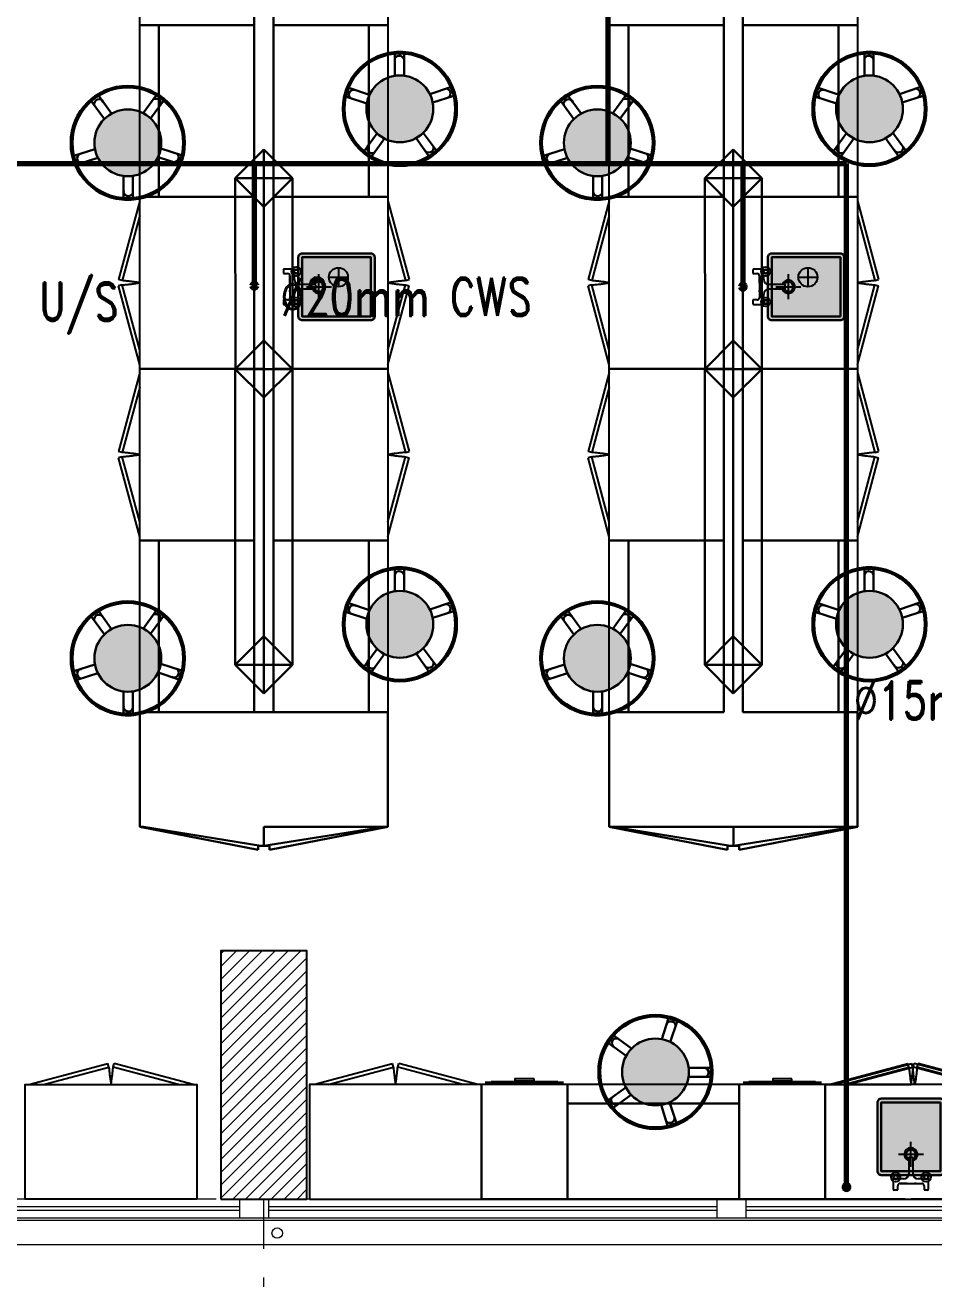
# Model space of a CAD drawing. Extents: x 800 to 995, y 398 to 804.
# Drawn here: x 891.41 to 896.17, y 696 to 702.57 of the extents above; entities that cross this region are included whole.
import ezdxf

# ---------------------------------------------------------------- set-up
doc = ezdxf.new("R2010")
doc.units = 0
doc.header["$MEASUREMENT"] = 0
for name, pattern in [('ACAD_ISO02W100', [15, 12, -3]), ('CENTERX2', [4, 2.5, -0.5, 0.5, -0.5]), ('DASHED', [19.05, 12.7, -6.35])]:
    doc.linetypes.add(name, pattern=pattern)
doc.layers.get('0').update_dxf_attribs({"color": 252, "linetype": 'CONTINUOUS', "lineweight": 30})
for name, color, linetype in [('-FUR', 252, 'CONTINUOUS'), ('LAYER8', 3, 'CONTINUOUS'), ('SAN', 2, 'CONTINUOUS')]:
    doc.layers.add(name, color=color, linetype=linetype)
for name, color, linetype, lineweight in [('axis', 1, 'CENTERX2', 5), ('Column', 6, 'CONTINUOUS', 25), ('elev', 90, 'CONTINUOUS', 9), ('Elevation', 150, 'CONTINUOUS', 18), ('hatch', 252, 'CONTINUOUS', 9), ('P-C-WATER', 5, 'CONTINUOUS', 70), ('P-TEXT', 1, 'CONTINUOUS', 25), ('WINDOW', 252, 'CONTINUOUS', 5)]:
    doc.layers.add(name, color=color, linetype=linetype, lineweight=lineweight)
doc.styles.add('ROMANC', font='romand.shx')

# ---------------------------------------------------------------- blocks, each defined once
blk = doc.blocks.new('YY5Y5')
at = {"layer": 'SAN', "color": 1}
for p, q in [((434.16, 537.56), (433.7, 538.02)), ((433.83, 542.04), (433.83, 538.56)), ((435.73, 542.41), (434.2, 542.41)), ((435.58, 537.56), (436.04, 538.02)), ((435.73, 540.55), (435.73, 542.41)), ((436.72, 537.65), (438.25, 537.65)), ((446.18, 539.55), (436.73, 539.55)), ((443.04, 539.55), (446.16, 539.55)), ((444.65, 537.65), (446.18, 537.65)), ((447.32, 537.56), (446.86, 538.02)), ((447.16, 542.41), (447.16, 540.55)), ((448.69, 542.41), (447.16, 542.41)), ((448.74, 537.56), (449.2, 538.02)), ((449.07, 538.56), (449.07, 542.04)), ((434.16, 536.15), (433.7, 535.69)), ((435.58, 536.15), (436.04, 535.69)), ((440.5, 535.4), (440.5, 528.74)), ((442.4, 528.74), (442.4, 535.4)), ((447.32, 536.15), (446.86, 535.69)), ((448.74, 536.15), (449.2, 535.69)), ((440.87, 528.36), (442.03, 528.36))]:
    blk.add_line(p, q, dxfattribs=at)
at = {"layer": 'SAN', "color": 1, "linetype": 'Continuous'}
blk.add_line((439.23, 539.55), (439.86, 539.55), dxfattribs=at)
at = {"layer": 'SAN', "color": 2, "linetype": 'DASHED'}
for points in [[(441.45, 532.42), (441.45, 521.63)], [(436.06, 527.03), (446.84, 527.03)]]:
    blk.add_lwpolyline(points, dxfattribs=at)
at = {"layer": 'SAN', "color": 1}
for centre, radius in [((434.87, 536.85), 2), ((434.87, 536.85), 1), ((434.87, 536.85), 0.8), ((448.03, 536.85), 2), ((448.03, 536.85), 1), ((448.03, 536.85), 0.8)]:
    blk.add_circle(centre, radius, dxfattribs=at)
for centre, radius, start, end in [((434.2, 542.04), 0.375, 90, 180), ((436.73, 540.55), 1, 180, 270), ((438.25, 535.4), 2.25, 0, 90), ((444.65, 535.4), 2.25, 90, 180), ((446.16, 540.55), 1, 270, 0), ((448.69, 542.04), 0.375, 0, 90), ((441.45, 527.03), 2.86, 109.4319, 70.5681), ((441.45, 527.03), 2.08, 117.2765, 62.7235), ((440.87, 528.74), 0.375, 180, 270), ((442.03, 528.74), 0.375, 270, 360)]:
    blk.add_arc(centre, radius, start, end, dxfattribs=at)
blk = doc.blocks.new('vfd')
at = {"layer": '-FUR'}
h = blk.add_hatch(color=254, dxfattribs=at)
h.paths.add_polyline_path([(1316.635, 565.8296), (1316.635, 566.1396), (1316.275, 566.1396), (1316.275, 565.8296)], flags=16)
edge = h.paths.add_edge_path()
edge.add_line((1316.655, 565.8296), (1316.655, 566.1396))
edge.add_ellipse((1316.635, 566.1396), major_axis=(-0.0141, -0.0141), ratio=1, start_angle=135, end_angle=225)
edge.add_line((1316.635, 566.1596), (1316.275, 566.1596))
edge.add_ellipse((1316.275, 566.1396), major_axis=(-0.0141, -0.0141), ratio=1, start_angle=225, end_angle=315)
edge.add_line((1316.255, 566.1396), (1316.255, 565.8296))
edge.add_ellipse((1316.275, 565.8296), major_axis=(0.0141, -0.0141), ratio=1, start_angle=225, end_angle=315)
edge.add_line((1316.275, 565.8096), (1316.635, 565.8096))
edge.add_ellipse((1316.635, 565.8296), major_axis=(0.0141, -0.0141), ratio=1, start_angle=-45, end_angle=45)
blk.add_hatch(color=253, dxfattribs=at).paths.add_polyline_path([(1316.275, 565.8296), (1316.635, 565.8296), (1316.635, 566.1396), (1316.275, 566.1396)])
h = blk.add_hatch(color=251, dxfattribs=at)
h.paths.add_polyline_path([(1316.305, 565.8596), (1316.275, 565.8296), (1316.635, 565.8296), (1316.605, 565.8596)])
h.paths.add_polyline_path([(1316.605, 565.8596), (1316.635, 565.8296), (1316.635, 566.1396), (1316.605, 566.1096)])
h = blk.add_hatch(color=252, dxfattribs=at)
h.paths.add_polyline_path([(1316.305, 566.1096), (1316.275, 566.1396), (1316.275, 565.8296), (1316.305, 565.8596)])
h.paths.add_polyline_path([(1316.605, 566.1096), (1316.635, 566.1396), (1316.275, 566.1396), (1316.305, 566.1096)])
blk.add_lwpolyline([(1316.655, 565.8296), (1316.655, 566.1396, 0.414214), (1316.635, 566.1596), (1316.275, 566.1596, 0.414214), (1316.255, 566.1396), (1316.255, 565.8296, 0.414214), (1316.275, 565.8096), (1316.635, 565.8096, 0.414214)], format="xyb", close=True)
blk.add_lwpolyline([(1316.655, 565.8296), (1316.655, 566.1396, 0.414214), (1316.635, 566.1596), (1316.275, 566.1596, 0.414214), (1316.255, 566.1396), (1316.255, 565.8296, 0.414214), (1316.275, 565.8096), (1316.635, 565.8096, 0.414214)], format="xyb", close=True)
blk.add_lwpolyline([(1316.635, 565.8296), (1316.635, 566.1396), (1316.275, 566.1396), (1316.275, 565.8296)], close=True)
at = {"layer": 'LAYER8'}
for p, q in [((1316.465, 566.0846), (1316.465, 565.9846)), ((1316.415, 566.0346), (1316.515, 566.0346))]:
    blk.add_line(p, q, dxfattribs=at)
blk.add_circle((1316.465, 566.0346), 0.05, dxfattribs=at)
at = {"xscale": 0.0121, "yscale": 0.0121, "zscale": 0.0121, "rotation": 89.99999999999997}
blk.add_blockref('YY5Y5', (1322.7397, 560.6431), dxfattribs=at)
blk = doc.blocks.new('fd')
at = {"layer": '-FUR'}
h = blk.add_hatch(color=254, dxfattribs=at)
h.paths.add_polyline_path([(1322.6636, 576.6994), (1322.3536, 576.6994), (1322.3536, 577.0594), (1322.6636, 577.0594)], flags=16)
edge = h.paths.add_edge_path()
edge.add_line((1322.6636, 576.6794), (1322.3536, 576.6794))
edge.add_arc((1322.3536, 576.6994), 0.02, 180, 270, ccw=False)
edge.add_line((1322.3336, 576.6994), (1322.3336, 577.0594))
edge.add_arc((1322.3536, 577.0594), 0.02, 90, 180, ccw=False)
edge.add_line((1322.3536, 577.0794), (1322.6636, 577.0794))
edge.add_arc((1322.6636, 577.0594), 0.02, 0, 90, ccw=False)
edge.add_line((1322.6836, 577.0594), (1322.6836, 576.6994))
edge.add_arc((1322.6636, 576.6994), 0.02, -90, 0, ccw=False)
blk.add_hatch(color=253, dxfattribs=at).paths.add_polyline_path([(1322.6636, 577.0594), (1322.6636, 576.6994), (1322.3536, 576.6994), (1322.3536, 577.0594)])
h = blk.add_hatch(color=251, dxfattribs=at)
h.paths.add_polyline_path([(1322.6337, 577.0294), (1322.6636, 577.0594), (1322.6636, 576.6994), (1322.6336, 576.7294)])
h.paths.add_polyline_path([(1322.6336, 576.7294), (1322.6636, 576.6994), (1322.3536, 576.6994), (1322.3836, 576.7294)])
h = blk.add_hatch(color=252, dxfattribs=at)
h.paths.add_polyline_path([(1322.3836, 577.0294), (1322.3536, 577.0594), (1322.6636, 577.0594), (1322.6337, 577.0294)])
h.paths.add_polyline_path([(1322.3836, 576.7294), (1322.3536, 576.6994), (1322.3536, 577.0594), (1322.3836, 577.0294)])
for p, q in [((1322.4784, 577.2056), (1322.0597, 577.2056)), ((1322.4784, 577.2056), (1322.9597, 577.2056)), ((1322.0597, 576.6056), (1322.5097, 576.6056)), ((1322.9597, 576.6056), (1322.5097, 576.6056))]:
    blk.add_line(p, q, dxfattribs=at)
at = {"layer": '-FUR', "linetype": 'ACAD_ISO02W100'}
for p, q in [((1322.0597, 577.2056), (1322.5097, 577.2056)), ((1322.9597, 577.2056), (1322.5097, 577.2056)), ((1322.0997, 576.6056), (1322.5133, 576.4948)), ((1322.177, 576.6056), (1322.5185, 576.5141)), ((1322.8824, 576.6056), (1322.541, 576.5141)), ((1322.9597, 576.6056), (1322.5462, 576.4948)), ((1322.5185, 576.5141), (1322.5133, 576.4948)), ((1322.541, 576.5141), (1322.5462, 576.4948))]:
    blk.add_line(p, q, dxfattribs=at)
for centre, start, end in [((1324.045, 576.3727), 171.26112, 174.70691), ((1321.0144, 576.3727), 5.29309, 8.73888)]:
    blk.add_arc(centre, 1.5331, start, end, dxfattribs=at)
for p, q in [((1322.0597, 577.2056), (1322.0597, 576.6056)), ((1322.9597, 577.2056), (1322.9597, 576.6056))]:
    blk.add_line(p, q)
blk.add_lwpolyline([(1322.6636, 576.6794), (1322.3536, 576.6794, -0.414214), (1322.3336, 576.6994), (1322.3336, 577.0594, -0.414214), (1322.3536, 577.0794), (1322.6636, 577.0794, -0.414214), (1322.6836, 577.0594), (1322.6836, 576.6994, -0.414214)], format="xyb", close=True)
blk.add_lwpolyline([(1322.6636, 576.6794), (1322.3536, 576.6794, -0.414214), (1322.3336, 576.6994), (1322.3336, 577.0594, -0.414214), (1322.3536, 577.0794), (1322.6636, 577.0794, -0.414214), (1322.6836, 577.0594), (1322.6836, 576.6994, -0.414214)], format="xyb", close=True)
blk.add_lwpolyline([(1322.6636, 576.6994), (1322.3536, 576.6994), (1322.3536, 577.0594), (1322.6636, 577.0594)], close=True)
at = {"extrusion": (0, 0, -1), "xscale": 0.0121000000000322, "yscale": 0.0121000000000322, "zscale": -0.0121}
blk.add_blockref('YY5Y5', (-1327.8502, 570.5947), dxfattribs=at)
blk = doc.blocks.new('juy')
blk.add_line((1322.9597, 577.2056), (1322.9597, 576.6056))
blk.add_blockref('fd', (0, 0))

msp = doc.modelspace()

# ---------------------------------------------------------------- hatches: boundary and pattern name
h = msp.add_hatch(color=256)
h.set_gradient(color1=(132, 132, 132), name='SPHERICAL')
h.paths.add_polyline_path([(893.196, 702.1292, 1), (893.546, 702.1292, 1)])
h = msp.add_hatch(color=256)
h.set_gradient(color1=(132, 132, 132), name='SPHERICAL')
h.paths.add_polyline_path([(895.6551, 702.1292, 1), (896.0051, 702.1292, 1)])
h = msp.add_hatch(color=256)
h.set_gradient(color1=(132, 132, 132), name='SPHERICAL')
h.paths.add_polyline_path([(892.1208, 701.9512, 1), (891.7708, 701.9512, 1)])
h = msp.add_hatch(color=256)
h.set_gradient(color1=(132, 132, 132), name='SPHERICAL')
h.paths.add_polyline_path([(894.5799, 701.9512, 1), (894.2299, 701.9512, 1)])
h = msp.add_hatch(color=256)
h.set_gradient(color1=(132, 132, 132), name='SPHERICAL')
h.paths.add_polyline_path([(893.196, 699.4292, 1), (893.546, 699.4292, 1)])
h = msp.add_hatch(color=256)
h.set_gradient(color1=(132, 132, 132), name='SPHERICAL')
h.paths.add_polyline_path([(895.6551, 699.4292, 1), (896.0051, 699.4292, 1)])
h = msp.add_hatch(color=256)
h.set_gradient(color1=(132, 132, 132), name='SPHERICAL')
h.paths.add_polyline_path([(892.1208, 699.2512, 1), (891.7708, 699.2512, 1)])
h = msp.add_hatch(color=256)
h.set_gradient(color1=(132, 132, 132), name='SPHERICAL')
h.paths.add_polyline_path([(894.5799, 699.2512, 1), (894.2299, 699.2512, 1)])
h = msp.add_hatch(color=256)
h.set_gradient(color1=(132, 132, 132), name='SPHERICAL')
h.paths.add_polyline_path([(894.7094, 696.9092, -1), (894.7094, 697.2592, -1)])
at = {"layer": 'hatch'}
h = msp.add_hatch(dxfattribs=at)
h.set_pattern_fill('ANSI31', color=252, scale=0.015, style=0)
h.set_pattern_definition([(45, (1093.41557, 382.096185), (-0.0336759605, 0.0336759605), [])])
h.paths.add_polyline_path([(892.4334, 696.4182), (892.8834, 696.4182), (892.8834, 697.7182), (892.4334, 697.7182)])

# ---------------------------------------------------------------- linework, layer by layer
at = {"layer": '-FUR', "linetype": 'ACAD_ISO02W100'}
for p, q in [((892.6084, 702.5682), (892.6084, 703.0182)), ((892.7084, 703.0182), (892.7084, 702.5682)), ((895.0675, 702.5682), (895.0675, 703.0182)), ((895.1675, 703.0182), (895.1675, 702.5682)), ((892.0084, 701.6682), (892.0084, 702.5682)), ((893.3084, 702.5682), (893.3084, 701.6682)), ((894.4675, 701.6682), (894.4675, 702.5682)), ((895.7675, 702.5682), (895.7675, 701.6682)), ((892.0084, 701.6482), (891.8976, 701.2347)), ((892.6084, 701.6682), (892.6084, 700.7682)), ((892.7084, 700.7682), (892.7084, 701.6682)), ((893.3084, 701.6482), (893.4192, 701.2347)), ((894.4675, 701.6482), (894.3567, 701.2347)), ((895.0675, 701.6682), (895.0675, 700.7682)), ((895.1675, 700.7682), (895.1675, 701.6682)), ((895.7675, 701.6482), (895.8783, 701.2347)), ((892.0084, 701.571), (891.9169, 701.2295)), ((893.3084, 701.571), (893.3999, 701.2295)), ((894.4675, 701.571), (894.376, 701.2295)), ((895.7675, 701.571), (895.859, 701.2295)), ((891.9169, 701.2295), (891.8976, 701.2347)), ((893.3999, 701.2295), (893.4192, 701.2347)), ((894.376, 701.2295), (894.3567, 701.2347)), ((895.859, 701.2295), (895.8783, 701.2347)), ((891.9169, 701.207), (891.8976, 701.2018)), ((892.0084, 700.7882), (891.8976, 701.2018)), ((892.0084, 700.8655), (891.9169, 701.207)), ((893.3084, 700.8655), (893.3999, 701.207)), ((893.3084, 700.7882), (893.4192, 701.2018)), ((893.3999, 701.207), (893.4192, 701.2018)), ((894.376, 701.207), (894.3567, 701.2018)), ((894.4675, 700.7882), (894.3567, 701.2018)), ((894.4675, 700.8655), (894.376, 701.207)), ((895.7675, 700.8655), (895.859, 701.207)), ((895.7675, 700.7882), (895.8783, 701.2018)), ((895.859, 701.207), (895.8783, 701.2018)), ((892.6084, 700.7682), (892.6084, 699.8682)), ((892.7084, 699.8682), (892.7084, 700.7682)), ((895.0675, 700.7682), (895.0675, 699.8682)), ((895.1675, 699.8682), (895.1675, 700.7682)), ((892.0084, 700.7482), (891.8976, 700.3347)), ((893.3084, 700.7482), (893.4192, 700.3347)), ((894.4675, 700.7482), (894.3567, 700.3347)), ((895.7675, 700.7482), (895.8783, 700.3347)), ((892.0084, 700.671), (891.9169, 700.3295)), ((893.3084, 700.671), (893.3999, 700.3295)), ((894.4675, 700.671), (894.376, 700.3295)), ((895.7675, 700.671), (895.859, 700.3295)), ((891.9169, 700.3295), (891.8976, 700.3347)), ((891.9169, 700.307), (891.8976, 700.3018)), ((892.0084, 699.8882), (891.8976, 700.3018)), ((892.0084, 699.9655), (891.9169, 700.307)), ((893.3084, 699.9655), (893.3999, 700.307)), ((893.3084, 699.8882), (893.4192, 700.3018)), ((893.3999, 700.3295), (893.4192, 700.3347)), ((893.3999, 700.307), (893.4192, 700.3018)), ((894.376, 700.3295), (894.3567, 700.3347)), ((894.376, 700.307), (894.3567, 700.3018)), ((894.4675, 699.8882), (894.3567, 700.3018)), ((894.4675, 699.9655), (894.376, 700.307)), ((895.7675, 699.9655), (895.859, 700.307)), ((895.7675, 699.8882), (895.8783, 700.3018)), ((895.859, 700.3295), (895.8783, 700.3347)), ((895.859, 700.307), (895.8783, 700.3018)), ((892.0084, 698.9682), (892.0084, 699.8682)), ((893.3084, 699.8682), (893.3084, 698.9682)), ((894.4675, 698.9682), (894.4675, 699.8682)), ((895.7675, 699.8682), (895.7675, 698.9682)), ((891.4279, 697.0182), (891.8415, 697.1291)), ((891.5052, 697.0182), (891.8467, 697.1097)), ((891.8467, 697.1097), (891.8415, 697.1291)), ((891.8692, 697.1097), (891.8744, 697.1291)), ((892.2107, 697.0182), (891.8692, 697.1097)), ((892.2879, 697.0182), (891.8744, 697.1291)), ((892.9184, 697.0182), (893.332, 697.1291)), ((892.9957, 697.0182), (893.3371, 697.1097)), ((893.3371, 697.1097), (893.332, 697.1291)), ((893.3597, 697.1097), (893.3648, 697.1291)), ((893.7011, 697.0182), (893.3597, 697.1097)), ((893.7784, 697.0182), (893.3648, 697.1291)), ((895.6184, 697.0182), (896.032, 697.1291)), ((895.6957, 697.0182), (896.0371, 697.1097)), ((896.0371, 697.1097), (896.032, 697.1291)), ((896.0597, 697.1097), (896.0648, 697.1291)), ((896.4011, 697.0182), (896.0597, 697.1097)), ((896.4784, 697.0182), (896.0648, 697.1291)), ((895.1484, 697.0182), (894.2484, 697.0182)), ((892.3079, 696.4182), (891.4079, 696.4182)), ((892.8984, 696.4182), (893.7984, 696.4182)), ((894.2484, 696.4182), (893.7984, 696.4182)), ((895.5984, 696.4182), (895.1484, 696.4182)), ((895.5984, 696.4182), (896.4984, 696.4182))]:
    msp.add_line(p, q, dxfattribs=at)
at = {"layer": '-FUR'}
for p, q in [((894.2284, 697.0282), (893.8184, 697.0282)), ((894.1984, 697.0332), (893.8484, 697.0332)), ((895.5784, 697.0282), (895.1684, 697.0282)), ((895.5484, 697.0332), (895.1984, 697.0332))]:
    msp.add_line(p, q, dxfattribs=at)
for points in [[(892.0084, 702.5682), (892.0084, 703.0182), (892.6084, 703.0182), (892.6084, 702.5682)], [(893.3084, 703.0182), (893.3084, 702.5682), (892.7084, 702.5682), (892.7084, 703.0182)], [(894.4675, 702.5682), (894.4675, 703.0182), (895.0675, 703.0182), (895.0675, 702.5682)], [(895.7675, 703.0182), (895.7675, 702.5682), (895.1675, 702.5682), (895.1675, 703.0182)], [(892.6084, 701.6682), (892.6084, 700.7682), (892.0084, 700.7682), (892.0084, 701.6682)], [(892.7084, 700.7682), (892.7084, 701.6682), (893.3084, 701.6682), (893.3084, 700.7682)], [(895.0675, 701.6682), (895.0675, 700.7682), (894.4675, 700.7682), (894.4675, 701.6682)], [(895.1675, 700.7682), (895.1675, 701.6682), (895.7675, 701.6682), (895.7675, 700.7682)], [(892.6084, 700.7682), (892.6084, 699.8682), (892.0084, 699.8682), (892.0084, 700.7682)], [(892.7084, 699.8682), (892.7084, 700.7682), (893.3084, 700.7682), (893.3084, 699.8682)], [(895.0675, 700.7682), (895.0675, 699.8682), (894.4675, 699.8682), (894.4675, 700.7682)], [(895.1675, 699.8682), (895.1675, 700.7682), (895.7675, 700.7682), (895.7675, 699.8682)], [(892.3079, 696.4182), (891.4079, 696.4182), (891.4079, 697.0182), (892.3079, 697.0182)], [(892.8984, 696.4182), (893.7984, 696.4182), (893.7984, 697.0182), (892.8984, 697.0182)], [(894.2484, 697.0182), (893.7984, 697.0182), (893.7984, 696.4182), (894.2484, 696.4182)], [(895.5984, 697.0182), (895.1484, 697.0182), (895.1484, 696.4182), (895.5984, 696.4182)], [(895.5984, 696.4182), (896.4984, 696.4182), (896.4984, 697.0182), (895.5984, 697.0182)]]:
    msp.add_lwpolyline(points, close=True, dxfattribs=at)
at = {"layer": '-FUR', "color": 1}
for points in [[(894.0734, 697.0482), (893.9734, 697.0482), (893.9734, 697.0382), (894.0734, 697.0382)], [(895.4234, 697.0482), (895.3234, 697.0482), (895.3234, 697.0382), (895.4234, 697.0382)]]:
    msp.add_lwpolyline(points, close=True, dxfattribs=at)
at = {"layer": '-FUR', "linetype": 'ACAD_ISO02W100'}
for centre, start, end in [((891.7755, 699.703), 81.26112, 84.70691), ((893.5413, 699.703), 95.29309, 98.73888), ((894.2346, 699.703), 81.26112, 84.70691), ((896.0004, 699.703), 95.29309, 98.73888), ((891.7755, 702.7335), 275.29309, 278.73888), ((893.5413, 702.7335), 261.26112, 264.70691), ((894.2346, 702.7335), 275.29309, 278.73888), ((896.0004, 702.7335), 261.26112, 264.70691), ((891.7755, 698.803), 81.26112, 84.70691), ((891.7755, 701.8335), 275.29309, 278.73888), ((893.5413, 698.803), 95.29309, 98.73888), ((893.5413, 701.8335), 261.26112, 264.70691), ((894.2346, 698.803), 81.26112, 84.70691), ((894.2346, 701.8335), 275.29309, 278.73888), ((896.0004, 698.803), 95.29309, 98.73888), ((896.0004, 701.8335), 261.26112, 264.70691), ((893.3732, 697.2512), 185.29309, 188.73888), ((890.3427, 697.2512), 351.26112, 354.70691), ((894.8637, 697.2512), 185.29309, 188.73888), ((891.8331, 697.2512), 351.26112, 354.70691), ((897.5637, 697.2512), 185.29309, 188.73888), ((894.5331, 697.2512), 351.26112, 354.70691)]:
    msp.add_arc(centre, 1.5331, start, end, dxfattribs=at)
for p, q in [((892.6084, 699.3167), (892.6084, 703.9182)), ((892.7084, 703.9182), (892.7084, 699.3162)), ((895.0675, 699.3167), (895.0675, 703.9182)), ((895.1675, 703.9182), (895.1675, 699.3162)), ((892.6084, 702.5682), (892.0084, 702.5682)), ((892.0084, 702.5682), (892.1084, 702.5682)), ((892.1084, 702.5682), (892.1084, 701.6682)), ((892.6084, 701.6682), (892.6084, 702.5682)), ((893.3084, 702.5682), (892.7084, 702.5682)), ((892.7084, 702.5682), (892.7084, 701.6682)), ((893.2084, 701.6682), (893.2084, 702.5682)), ((895.0675, 702.5682), (894.4675, 702.5682)), ((894.4675, 702.5682), (894.5675, 702.5682)), ((894.5675, 702.5682), (894.5675, 701.6682)), ((895.0675, 701.6682), (895.0675, 702.5682)), ((895.7675, 702.5682), (895.1675, 702.5682)), ((895.1675, 702.5682), (895.1675, 701.6682)), ((895.6675, 701.6682), (895.6675, 702.5682)), ((893.3453, 702.3024), (893.3449, 702.4157)), ((893.3832, 702.4283), (893.3557, 702.4282)), ((893.3927, 702.3029), (893.3932, 702.4183)), ((895.8044, 702.3024), (895.804, 702.4157)), ((895.8423, 702.4283), (895.8148, 702.4282)), ((895.8518, 702.3029), (895.8523, 702.4183)), ((893.0904, 702.2332), (893.082, 702.207)), ((893.2126, 702.2036), (893.1029, 702.2397)), ((893.5277, 702.2072), (893.6353, 702.2426)), ((893.6592, 702.2101), (893.6506, 702.2362)), ((895.5495, 702.2332), (895.5411, 702.207)), ((895.6717, 702.2036), (895.562, 702.2397)), ((895.9868, 702.2072), (896.0944, 702.2426)), ((896.1183, 702.2101), (896.1097, 702.2362)), ((891.8233, 702.0761), (891.7563, 702.1676)), ((891.7799, 702.2003), (891.7577, 702.184)), ((891.8613, 702.1044), (891.7938, 702.1981)), ((892.0268, 702.1063), (892.093, 702.1983)), ((892.0654, 702.0789), (892.1337, 702.172)), ((892.1314, 702.186), (892.1091, 702.2021)), ((893.1984, 702.1583), (893.0906, 702.1929)), ((893.5429, 702.1623), (893.6528, 702.1975)), ((894.2824, 702.0761), (894.2154, 702.1676)), ((894.239, 702.2003), (894.2168, 702.184)), ((894.3204, 702.1044), (894.2529, 702.1981)), ((894.4859, 702.1063), (894.5521, 702.1983)), ((894.5245, 702.0789), (894.5928, 702.172)), ((894.5905, 702.186), (894.5682, 702.2021)), ((895.6575, 702.1583), (895.5497, 702.1929)), ((896.002, 702.1623), (896.1119, 702.1975)), ((893.2514, 702.0015), (893.1831, 701.9084)), ((893.2901, 701.9741), (893.2238, 701.8822)), ((893.4555, 701.976), (893.523, 701.8823)), ((893.4935, 702.0043), (893.5605, 701.9129)), ((895.7105, 702.0015), (895.6422, 701.9084)), ((895.7492, 701.9741), (895.6829, 701.8822)), ((895.9146, 701.976), (895.9821, 701.8823)), ((895.9526, 702.0043), (896.0196, 701.9129)), ((891.7739, 701.9182), (891.664, 701.883)), ((892.1042, 701.8769), (892.2139, 701.8408)), ((892.1184, 701.9221), (892.2263, 701.8875)), ((892.5082, 701.7665), (892.6582, 701.9165)), ((892.5082, 701.7665), (892.6582, 701.9165)), ((892.6582, 701.9165), (892.8082, 701.7665)), ((892.6582, 701.7665), (892.6582, 701.9165)), ((892.6582, 701.9165), (892.8082, 701.7665)), ((893.1854, 701.8945), (893.2077, 701.8784)), ((893.5369, 701.8802), (893.5591, 701.8964)), ((894.233, 701.9182), (894.1231, 701.883)), ((894.5633, 701.8769), (894.673, 701.8408)), ((894.5775, 701.9221), (894.6854, 701.8875)), ((894.9673, 701.7665), (895.1173, 701.9165)), ((894.9673, 701.7665), (895.1173, 701.9165)), ((895.1173, 701.9165), (895.2673, 701.7665)), ((895.1173, 701.7665), (895.1173, 701.9165)), ((895.1173, 701.9165), (895.2673, 701.7665)), ((895.6445, 701.8945), (895.6668, 701.8784)), ((895.996, 701.8802), (896.0182, 701.8964)), ((891.6576, 701.8704), (891.6662, 701.8442)), ((891.7891, 701.8733), (891.6815, 701.8379)), ((892.2265, 701.8472), (892.2349, 701.8734)), ((892.6084, 701.8667), (892.5082, 701.7665)), ((892.8082, 701.7665), (892.7084, 701.8662)), ((894.1167, 701.8704), (894.1253, 701.8442)), ((894.2482, 701.8733), (894.1406, 701.8379)), ((894.6855, 701.8472), (894.6939, 701.8734)), ((895.0675, 701.8667), (894.9673, 701.7665)), ((895.2673, 701.7665), (895.1675, 701.8662)), ((891.9241, 701.7776), (891.9236, 701.6621)), ((891.9715, 701.7781), (891.9719, 701.6648)), ((892.8082, 701.7665), (892.5082, 701.7665)), ((892.8082, 701.7665), (892.5082, 701.7665)), ((892.5082, 701.7665), (892.6582, 701.6165)), ((892.6582, 701.7665), (892.5082, 701.7665)), ((892.8082, 701.7665), (892.5082, 701.7665)), ((892.5082, 701.7665), (892.6582, 701.6165)), ((892.8082, 701.7665), (892.5082, 701.7665)), ((892.5082, 701.7665), (892.51, 700.7682)), ((892.6064, 701.6682), (892.5082, 701.7665)), ((892.6582, 701.6165), (892.8082, 701.7665)), ((892.6582, 700.9165), (892.6582, 701.7665)), ((892.6582, 701.7665), (892.8082, 701.7665)), ((892.8082, 701.7665), (892.6582, 701.7665)), ((892.6582, 701.7665), (892.6582, 701.6165)), ((892.6582, 701.6165), (892.8082, 701.7665)), ((892.7084, 701.6667), (892.8082, 701.7665)), ((892.8082, 700.7665), (892.8082, 701.7665)), ((894.3832, 701.7776), (894.3827, 701.6621)), ((894.4306, 701.7781), (894.431, 701.6648)), ((895.2673, 701.7665), (894.9673, 701.7665)), ((895.2673, 701.7665), (894.9673, 701.7665)), ((894.9673, 701.7665), (895.1173, 701.6165)), ((895.1173, 701.7665), (894.9673, 701.7665)), ((895.2673, 701.7665), (894.9673, 701.7665)), ((894.9673, 701.7665), (895.1173, 701.6165)), ((895.2673, 701.7665), (894.9673, 701.7665)), ((894.9673, 701.7665), (894.9691, 700.7682)), ((895.0655, 701.6682), (894.9673, 701.7665)), ((895.1173, 701.6165), (895.2673, 701.7665)), ((895.1173, 700.9165), (895.1173, 701.7665)), ((895.1173, 701.7665), (895.2673, 701.7665)), ((895.2673, 701.7665), (895.1173, 701.7665)), ((895.1173, 701.7665), (895.1173, 701.6165)), ((895.1173, 701.6165), (895.2673, 701.7665)), ((895.1675, 701.6667), (895.2673, 701.7665)), ((895.2673, 700.7665), (895.2673, 701.7665)), ((891.9336, 701.6522), (891.9611, 701.6523)), ((892.0084, 701.6682), (892.6084, 701.6682)), ((892.7084, 701.6682), (893.3084, 701.6682)), ((893.3084, 701.6682), (893.2084, 701.6682)), ((894.3927, 701.6522), (894.4202, 701.6523)), ((894.4675, 701.6682), (895.0675, 701.6682)), ((895.1675, 701.6682), (895.7675, 701.6682)), ((895.7675, 701.6682), (895.6675, 701.6682)), ((892.5082, 700.7665), (892.6582, 700.9165)), ((892.6582, 700.7665), (892.6582, 700.9165)), ((892.6582, 700.9165), (892.8082, 700.7665)), ((894.9673, 700.7665), (895.1173, 700.9165)), ((895.1173, 700.7665), (895.1173, 700.9165)), ((895.1173, 700.9165), (895.2673, 700.7665)), ((892.5082, 700.7665), (892.8082, 700.7665)), ((892.6582, 700.6165), (892.5082, 700.7665)), ((892.8082, 700.7665), (892.5082, 700.7665)), ((892.5082, 700.7665), (892.5082, 699.2165)), ((892.6084, 700.7682), (892.6584, 700.7682)), ((892.6582, 700.7665), (892.6582, 700.6165)), ((892.6582, 700.6165), (892.8082, 700.7665)), ((892.6582, 700.7665), (892.6582, 699.0665)), ((892.8082, 699.2165), (892.8082, 700.7665)), ((894.9673, 700.7665), (895.2673, 700.7665)), ((895.1173, 700.6165), (894.9673, 700.7665)), ((895.2673, 700.7665), (894.9673, 700.7665)), ((894.9673, 700.7665), (894.9673, 699.2165)), ((895.0675, 700.7682), (895.1175, 700.7682)), ((895.1173, 700.7665), (895.1173, 700.6165)), ((895.1173, 700.6165), (895.2673, 700.7665)), ((895.1173, 700.7665), (895.1173, 699.0665)), ((895.2673, 699.2165), (895.2673, 700.7665)), ((892.6582, 699.3665), (892.6582, 700.2165)), ((895.1173, 699.3665), (895.1173, 700.2165)), ((892.6084, 699.8682), (892.0084, 699.8682)), ((892.0084, 699.8682), (892.1084, 699.8682)), ((892.1084, 699.8682), (892.1084, 698.9682)), ((892.6084, 698.9682), (892.6084, 699.8682)), ((893.3084, 699.8682), (892.7084, 699.8682)), ((892.7084, 699.8682), (892.7084, 698.9682)), ((893.2084, 698.9682), (893.2084, 699.8682)), ((895.0675, 699.8682), (894.4675, 699.8682)), ((894.4675, 699.8682), (894.5675, 699.8682)), ((894.5675, 699.8682), (894.5675, 698.9682)), ((895.0675, 698.9682), (895.0675, 699.8682)), ((895.7675, 699.8682), (895.1675, 699.8682)), ((895.1675, 699.8682), (895.1675, 698.9682)), ((895.6675, 698.9682), (895.6675, 699.8682)), ((893.3453, 699.6024), (893.3449, 699.7157)), ((893.3832, 699.7283), (893.3557, 699.7282)), ((893.3927, 699.6029), (893.3932, 699.7183)), ((895.8044, 699.6024), (895.804, 699.7157)), ((895.8423, 699.7283), (895.8148, 699.7282)), ((895.8518, 699.6029), (895.8523, 699.7183)), ((893.0904, 699.5332), (893.082, 699.507)), ((893.2126, 699.5036), (893.1029, 699.5397)), ((893.5277, 699.5072), (893.6353, 699.5426)), ((893.6592, 699.5101), (893.6506, 699.5362)), ((895.5495, 699.5332), (895.5411, 699.507)), ((895.6717, 699.5036), (895.562, 699.5397)), ((895.9868, 699.5072), (896.0944, 699.5426)), ((896.1183, 699.5101), (896.1097, 699.5362)), ((891.8233, 699.3761), (891.7563, 699.4676)), ((891.7799, 699.5003), (891.7577, 699.484)), ((891.8613, 699.4044), (891.7938, 699.4981)), ((892.0268, 699.4063), (892.093, 699.4983)), ((892.0654, 699.3789), (892.1337, 699.472)), ((892.1314, 699.486), (892.1091, 699.5021)), ((893.1984, 699.4583), (893.0906, 699.4929)), ((893.5429, 699.4623), (893.6528, 699.4975)), ((894.2824, 699.3761), (894.2154, 699.4676)), ((894.239, 699.5003), (894.2168, 699.484)), ((894.3204, 699.4044), (894.2529, 699.4981)), ((894.4859, 699.4063), (894.5521, 699.4983)), ((894.5245, 699.3789), (894.5928, 699.472)), ((894.5905, 699.486), (894.5682, 699.5021)), ((895.6575, 699.4583), (895.5497, 699.4929)), ((896.002, 699.4623), (896.1119, 699.4975)), ((892.5082, 699.2165), (892.6582, 699.3665)), ((892.6582, 699.2165), (892.6582, 699.3665)), ((892.6582, 699.3665), (892.8082, 699.2165)), ((894.9673, 699.2165), (895.1173, 699.3665)), ((895.1173, 699.2165), (895.1173, 699.3665)), ((895.1173, 699.3665), (895.2673, 699.2165)), ((893.2514, 699.3015), (893.1831, 699.2084)), ((893.2901, 699.2741), (893.2238, 699.1822)), ((893.4555, 699.276), (893.523, 699.1823)), ((893.4935, 699.3043), (893.5605, 699.2129)), ((895.7105, 699.3015), (895.6422, 699.2084)), ((895.7492, 699.2741), (895.6829, 699.1822)), ((895.9146, 699.276), (895.9821, 699.1823)), ((895.9526, 699.3043), (896.0196, 699.2129)), ((891.7739, 699.2182), (891.664, 699.183)), ((892.1184, 699.2221), (892.2263, 699.1875)), ((892.5082, 699.2165), (892.8082, 699.2165)), ((892.6582, 699.0665), (892.5082, 699.2165)), ((892.8082, 699.2165), (892.5082, 699.2165)), ((892.6582, 699.2165), (892.6582, 699.0665)), ((892.6582, 699.0665), (892.8082, 699.2165)), ((893.1854, 699.1945), (893.2077, 699.1784)), ((893.5369, 699.1802), (893.5591, 699.1964)), ((894.233, 699.2182), (894.1231, 699.183)), ((894.5775, 699.2221), (894.6854, 699.1875)), ((894.9673, 699.2165), (895.2673, 699.2165)), ((895.1173, 699.0665), (894.9673, 699.2165)), ((895.2673, 699.2165), (894.9673, 699.2165)), ((895.1173, 699.2165), (895.1173, 699.0665)), ((895.1173, 699.0665), (895.2673, 699.2165)), ((895.6445, 699.1945), (895.6668, 699.1784)), ((895.996, 699.1802), (896.0182, 699.1964)), ((891.6576, 699.1704), (891.6662, 699.1442)), ((891.7891, 699.1733), (891.6815, 699.1379)), ((892.1042, 699.1769), (892.2139, 699.1408)), ((892.2265, 699.1472), (892.2349, 699.1734)), ((894.1167, 699.1704), (894.1253, 699.1442)), ((894.2482, 699.1733), (894.1406, 699.1379)), ((894.5633, 699.1769), (894.673, 699.1408)), ((894.6855, 699.1472), (894.6939, 699.1734)), ((891.9241, 699.0776), (891.9236, 698.9621)), ((891.9715, 699.0781), (891.9719, 698.9648)), ((894.3832, 699.0776), (894.3827, 698.9621)), ((894.4306, 699.0781), (894.431, 698.9648)), ((891.9336, 698.9522), (891.9611, 698.9523)), ((893.3084, 698.9682), (892.0084, 698.9682)), ((892.0084, 698.3682), (892.0084, 698.9682)), ((892.0084, 698.9682), (892.6084, 698.9682)), ((892.7084, 698.9682), (893.3084, 698.9682)), ((893.3084, 698.9682), (893.2084, 698.9682)), ((893.3084, 698.9682), (893.3084, 698.3682)), ((894.3927, 698.9522), (894.4202, 698.9523)), ((894.4675, 698.3682), (894.4675, 698.9682)), ((894.4675, 698.9682), (895.0675, 698.9682)), ((895.1675, 698.9682), (895.7675, 698.9682)), ((895.7675, 698.9682), (895.6675, 698.9682)), ((895.7675, 698.9682), (895.7675, 698.3682)), ((892.0084, 698.3682), (892.6284, 698.2482)), ((892.0084, 698.3682), (892.0284, 698.3682)), ((892.0284, 698.3682), (892.6434, 698.2682)), ((893.3084, 698.3682), (892.6584, 698.3682)), ((892.6584, 698.3682), (892.6584, 698.2682)), ((893.2884, 698.3682), (892.6584, 698.2682)), ((893.3084, 698.3682), (892.6884, 698.2482)), ((893.3084, 698.3682), (893.2884, 698.3682)), ((895.7675, 698.3682), (894.4675, 698.3682)), ((894.4675, 698.3682), (895.0875, 698.2482)), ((894.4675, 698.3682), (894.4875, 698.3682)), ((894.4875, 698.3682), (895.1025, 698.2682)), ((895.7675, 698.3682), (895.1175, 698.3682)), ((895.1175, 698.3682), (895.1175, 698.2682)), ((895.7475, 698.3682), (895.1175, 698.2682)), ((895.7675, 698.3682), (895.1475, 698.2482)), ((895.7675, 698.3682), (895.7475, 698.3682)), ((892.6584, 698.2682), (892.6284, 698.2682)), ((892.6284, 698.2682), (892.6284, 698.2482)), ((892.6584, 698.2682), (892.6884, 698.2682)), ((892.6884, 698.2682), (892.6884, 698.2482)), ((895.1175, 698.2682), (895.0875, 698.2682)), ((895.0875, 698.2682), (895.0875, 698.2482)), ((895.1175, 698.2682), (895.1475, 698.2682)), ((895.1475, 698.2682), (895.1475, 698.2482)), ((894.7424, 697.256), (894.7776, 697.366)), ((894.7873, 697.2409), (894.8227, 697.3485)), ((894.7902, 697.3723), (894.8164, 697.3637)), ((894.4603, 697.2501), (894.4766, 697.2723)), ((894.5562, 697.1687), (894.4625, 697.2361)), ((894.5845, 697.2067), (894.493, 697.2736)), ((894.8831, 697.1059), (894.9985, 697.1064)), ((895.0084, 697.0963), (895.0083, 697.0688)), ((894.2484, 696.4182), (894.2484, 697.0182)), ((894.2484, 697.0182), (894.2484, 696.9182)), ((894.8825, 697.0585), (894.9958, 697.0581)), ((895.1484, 697.0182), (895.1484, 696.4182)), ((894.5543, 697.0032), (894.4624, 696.9369)), ((894.5817, 696.9645), (894.4886, 696.8963)), ((894.2484, 696.9182), (895.1484, 696.9182)), ((894.4746, 696.8985), (894.4585, 696.9208)), ((894.7385, 696.9116), (894.7731, 696.8037)), ((894.7837, 696.9257), (894.8199, 696.8161)), ((894.8134, 696.8035), (894.7872, 696.7951)), ((895.1484, 696.4182), (894.2484, 696.4182))]:
    msp.add_line(p, q)
for centre, radius in [((893.371, 702.1292), 0.299), ((893.371, 702.1292), 0.29), ((895.8301, 702.1292), 0.299), ((895.8301, 702.1292), 0.29), ((893.371, 702.1292), 0.175), ((895.8301, 702.1292), 0.175), ((891.9458, 701.9512), 0.299), ((891.9458, 701.9512), 0.29), ((894.4049, 701.9512), 0.299), ((894.4049, 701.9512), 0.29), ((891.9458, 701.9512), 0.175), ((894.4049, 701.9512), 0.175), ((893.371, 699.4292), 0.299), ((893.371, 699.4292), 0.29), ((895.8301, 699.4292), 0.299), ((895.8301, 699.4292), 0.29), ((893.371, 699.4292), 0.175), ((895.8301, 699.4292), 0.175), ((891.9458, 699.2512), 0.299), ((891.9458, 699.2512), 0.29), ((894.4049, 699.2512), 0.299), ((894.4049, 699.2512), 0.29), ((891.9458, 699.2512), 0.175), ((894.4049, 699.2512), 0.175), ((894.7094, 697.0842), 0.299), ((894.7094, 697.0842), 0.29), ((894.7094, 697.0842), 0.175)]:
    msp.add_circle(centre, radius)
for centre, radius, start, end in [((893.358, 702.4153), 0.0131, 100.27962, 178.34598), ((893.368, 702.3828), 0.025, 348.82483, 157.06505), ((893.3832, 702.4183), 0.01, 0.20885, 90.20885), ((895.8171, 702.4153), 0.0131, 100.27962, 178.34598), ((895.8271, 702.3828), 0.025, 348.82483, 157.06505), ((895.8423, 702.4183), 0.01, 0.20885, 90.20885), ((893.095, 702.2053), 0.0131, 172.27962, 250.34598), ((893.0999, 702.2302), 0.01, 72.20885, 162.20885), ((893.1289, 702.2048), 0.025, 60.82483, 229.06505), ((893.6113, 702.2105), 0.025, 276.82483, 85.06505), ((893.639, 702.23), 0.0131, 28.27962, 106.34598), ((893.6497, 702.207), 0.01, 288.20885, 18.20885), ((895.5541, 702.2053), 0.0131, 172.27962, 250.34598), ((895.559, 702.2302), 0.01, 72.20885, 162.20885), ((895.588, 702.2048), 0.025, 60.82483, 229.06505), ((896.0704, 702.2105), 0.025, 276.82483, 85.06505), ((896.0981, 702.23), 0.0131, 28.27962, 106.34598), ((896.1088, 702.207), 0.01, 288.20885, 18.20885), ((891.7672, 702.175), 0.0131, 136.27962, 214.34598), ((891.7943, 702.1546), 0.025, 24.82483, 193.06505), ((891.7858, 702.1922), 0.01, 36.20885, 126.20885), ((892.0924, 702.1581), 0.025, 312.82483, 121.06505), ((892.1034, 702.1902), 0.0131, 64.27962, 142.34598), ((892.1256, 702.1779), 0.01, 324.20885, 54.20885), ((894.2263, 702.175), 0.0131, 136.27962, 214.34598), ((894.2534, 702.1546), 0.025, 24.82483, 193.06505), ((894.2449, 702.1922), 0.01, 36.20885, 126.20885), ((894.5515, 702.1581), 0.025, 312.82483, 121.06505), ((894.5625, 702.1902), 0.0131, 64.27962, 142.34598), ((894.5847, 702.1779), 0.01, 324.20885, 54.20885), ((891.6671, 701.8735), 0.01, 108.20885, 198.20885), ((891.7055, 701.87), 0.025, 96.82483, 265.06505), ((892.1879, 701.8757), 0.025, 240.82483, 49.06505), ((892.2218, 701.8752), 0.0131, 352.27962, 70.34598), ((893.1912, 701.9026), 0.01, 144.20885, 234.20885), ((893.2244, 701.9223), 0.025, 132.82483, 301.06505), ((893.2134, 701.8902), 0.0131, 244.27962, 322.34598), ((893.5225, 701.9258), 0.025, 204.82483, 13.06505), ((893.531, 701.8882), 0.01, 216.20885, 306.20885), ((893.5496, 701.9055), 0.0131, 316.27962, 34.34598), ((894.1262, 701.8735), 0.01, 108.20885, 198.20885), ((894.1646, 701.87), 0.025, 96.82483, 265.06505), ((894.647, 701.8757), 0.025, 240.82483, 49.06505), ((894.6809, 701.8752), 0.0131, 352.27962, 70.34598), ((895.6503, 701.9026), 0.01, 144.20885, 234.20885), ((895.6835, 701.9223), 0.025, 132.82483, 301.06505), ((895.6725, 701.8902), 0.0131, 244.27962, 322.34598), ((895.9816, 701.9258), 0.025, 204.82483, 13.06505), ((895.9901, 701.8882), 0.01, 216.20885, 306.20885), ((896.0087, 701.9055), 0.0131, 316.27962, 34.34598), ((891.6778, 701.8505), 0.0131, 208.27962, 286.34598), ((892.2169, 701.8503), 0.01, 252.20885, 342.20885), ((894.1369, 701.8505), 0.0131, 208.27962, 286.34598), ((894.676, 701.8503), 0.01, 252.20885, 342.20885), ((891.9488, 701.6976), 0.025, 168.82483, 337.06505), ((894.4079, 701.6976), 0.025, 168.82483, 337.06505), ((891.9336, 701.6622), 0.01, 180.20885, 270.20885), ((891.9588, 701.6652), 0.0131, 280.27962, 358.34598), ((894.3927, 701.6622), 0.01, 180.20885, 270.20885), ((894.4179, 701.6652), 0.0131, 280.27962, 358.34598), ((893.358, 699.7153), 0.0131, 100.27962, 178.34598), ((893.3832, 699.7183), 0.01, 0.20885, 90.20885), ((895.8171, 699.7153), 0.0131, 100.27962, 178.34598), ((895.8423, 699.7183), 0.01, 0.20885, 90.20885), ((893.368, 699.6828), 0.025, 348.82483, 157.06505), ((895.8271, 699.6828), 0.025, 348.82483, 157.06505), ((893.0999, 699.5302), 0.01, 72.20885, 162.20885), ((893.1289, 699.5048), 0.025, 60.82483, 229.06505), ((893.6113, 699.5105), 0.025, 276.82483, 85.06505), ((893.639, 699.53), 0.0131, 28.27962, 106.34598), ((895.559, 699.5302), 0.01, 72.20885, 162.20885), ((895.588, 699.5048), 0.025, 60.82483, 229.06505), ((896.0704, 699.5105), 0.025, 276.82483, 85.06505), ((896.0981, 699.53), 0.0131, 28.27962, 106.34598), ((891.7672, 699.475), 0.0131, 136.27962, 214.34598), ((891.7943, 699.4546), 0.025, 24.82483, 193.06505), ((891.7858, 699.4922), 0.01, 36.20885, 126.20885), ((892.0924, 699.4581), 0.025, 312.82483, 121.06505), ((892.1034, 699.4902), 0.0131, 64.27962, 142.34598), ((892.1256, 699.4779), 0.01, 324.20885, 54.20885), ((893.095, 699.5053), 0.0131, 172.27962, 250.34598), ((893.6497, 699.507), 0.01, 288.20885, 18.20885), ((894.2263, 699.475), 0.0131, 136.27962, 214.34598), ((894.2534, 699.4546), 0.025, 24.82483, 193.06505), ((894.2449, 699.4922), 0.01, 36.20885, 126.20885), ((894.5515, 699.4581), 0.025, 312.82483, 121.06505), ((894.5625, 699.4902), 0.0131, 64.27962, 142.34598), ((894.5847, 699.4779), 0.01, 324.20885, 54.20885), ((895.5541, 699.5053), 0.0131, 172.27962, 250.34598), ((896.1088, 699.507), 0.01, 288.20885, 18.20885), ((891.7055, 699.17), 0.025, 96.82483, 265.06505), ((892.1879, 699.1757), 0.025, 240.82483, 49.06505), ((892.2218, 699.1752), 0.0131, 352.27962, 70.34598), ((893.1912, 699.2026), 0.01, 144.20885, 234.20885), ((893.2244, 699.2223), 0.025, 132.82483, 301.06505), ((893.5225, 699.2258), 0.025, 204.82483, 13.06505), ((893.5496, 699.2055), 0.0131, 316.27962, 34.34598), ((894.1646, 699.17), 0.025, 96.82483, 265.06505), ((894.647, 699.1757), 0.025, 240.82483, 49.06505), ((894.6809, 699.1752), 0.0131, 352.27962, 70.34598), ((895.6503, 699.2026), 0.01, 144.20885, 234.20885), ((895.6835, 699.2223), 0.025, 132.82483, 301.06505), ((895.9816, 699.2258), 0.025, 204.82483, 13.06505), ((896.0087, 699.2055), 0.0131, 316.27962, 34.34598), ((891.6671, 699.1735), 0.01, 108.20885, 198.20885), ((891.6778, 699.1505), 0.0131, 208.27962, 286.34598), ((892.2169, 699.1503), 0.01, 252.20885, 342.20885), ((893.2134, 699.1902), 0.0131, 244.27962, 322.34598), ((893.531, 699.1882), 0.01, 216.20885, 306.20885), ((894.1262, 699.1735), 0.01, 108.20885, 198.20885), ((894.1369, 699.1505), 0.0131, 208.27962, 286.34598), ((894.676, 699.1503), 0.01, 252.20885, 342.20885), ((895.6725, 699.1902), 0.0131, 244.27962, 322.34598), ((895.9901, 699.1882), 0.01, 216.20885, 306.20885), ((891.9488, 698.9976), 0.025, 168.82483, 337.06505), ((894.4079, 698.9976), 0.025, 168.82483, 337.06505), ((891.9336, 698.9622), 0.01, 180.20885, 270.20885), ((891.9588, 698.9652), 0.0131, 280.27962, 358.34598), ((894.3927, 698.9622), 0.01, 180.20885, 270.20885), ((894.4179, 698.9652), 0.0131, 280.27962, 358.34598), ((894.7906, 697.3244), 0.025, 4.93495, 173.17517), ((894.7871, 697.3628), 0.01, 71.79115, 161.79115), ((894.8101, 697.3522), 0.0131, 343.65402, 61.72038), ((894.4684, 697.2442), 0.01, 143.79115, 233.79115), ((894.4856, 697.2628), 0.0131, 55.65402, 133.72038), ((894.506, 697.2356), 0.025, 76.93495, 245.17517), ((894.963, 697.0812), 0.025, 292.93495, 101.17517), ((894.9984, 697.0964), 0.01, 359.79115, 89.79115), ((894.9954, 697.0712), 0.0131, 271.65402, 349.72038), ((894.5025, 696.9375), 0.025, 148.93495, 317.17517), ((894.4704, 696.9265), 0.0131, 127.65402, 205.72038), ((894.4827, 696.9044), 0.01, 215.79115, 305.79115), ((894.7849, 696.842), 0.025, 220.93495, 29.17517), ((894.7854, 696.8081), 0.0131, 199.65402, 277.72038), ((894.8103, 696.813), 0.01, 287.79115, 17.79115)]:
    msp.add_arc(centre, radius, start, end)
at = {"layer": 'axis', "color": 0, "ltscale": 0.3}
msp.add_line((892.6584, 693.7571), (892.6584, 696.4182), dxfattribs=at)
at = {"layer": 'Column', "color": 252}
msp.add_lwpolyline([(892.4334, 696.4182), (892.8834, 696.4182), (892.8834, 697.7182), (892.4334, 697.7182)], close=True, dxfattribs=at)
at = {"layer": 'elev', "color": 252, "linetype": 'Continuous'}
for p, q in [((892.5334, 696.4182), (892.6834, 696.4182)), ((892.5334, 696.3182), (892.5334, 696.4182)), ((892.6834, 696.4182), (892.6834, 696.3182)), ((895.0334, 696.4182), (895.1834, 696.4182)), ((895.0334, 696.3182), (895.0334, 696.4182)), ((895.1834, 696.4182), (895.1834, 696.3182)), ((892.6834, 696.3182), (892.5334, 696.3182)), ((895.1834, 696.3182), (895.0334, 696.3182))]:
    msp.add_line(p, q, dxfattribs=at)
at = {"layer": 'elev', "color": 252}
msp.add_line((897.3984, 696.4182), (896.0531, 696.4182), dxfattribs=at)
at = {"layer": 'Elevation', "color": 252}
for p, q in [((885.8984, 696.3082), (899.5484, 696.3082)), ((899.5484, 696.1782), (885.8984, 696.1782))]:
    msp.add_line(p, q, dxfattribs=at)
msp.add_circle((892.7284, 696.2403), 0.0273, dxfattribs=at)
at = {"layer": 'P-C-WATER', "linetype": 'Continuous'}
for p, q in [((894.4596, 705.7671), (894.4596, 701.8431)), ((886.275, 701.8431), (895.71, 701.8431)), ((886.2751, 701.8431), (895.7101, 701.8431)), ((892.6084, 701.8431), (892.6084, 701.2025)), ((895.1675, 701.8431), (895.1675, 701.1977)), ((895.7101, 696.4935, -0.1), (895.7101, 701.8431, -0.1))]:
    msp.add_line(p, q, dxfattribs=at)
at = {"layer": 'P-C-WATER', "linetype": 'ByBlock'}
for centre, start, end in [((892.6084, 701.2025), 0, 180), ((892.6084, 701.2025), 180, 0), ((895.1675, 701.1977), 0, 180), ((895.1675, 701.1977), 180, 0), ((895.7101, 696.481), 0, 180), ((895.7101, 696.481), 180, 0)]:
    msp.add_arc(centre, 0.0125, start, end, dxfattribs=at)
at = {"layer": 'WINDOW', "color": 252, "linetype": 'Continuous'}
for p, q in [((892.4084, 696.4182), (890.2834, 696.4182)), ((892.5334, 696.3782), (890.2834, 696.3782)), ((895.0334, 696.4182), (892.6834, 696.4182)), ((895.0334, 696.3782), (892.6834, 696.3782)), ((899.3784, 696.4182), (895.1834, 696.4182)), ((897.5334, 696.3782), (895.1834, 696.3782)), ((892.5334, 696.3582), (890.2834, 696.3582)), ((892.5334, 696.3182), (890.2834, 696.3182)), ((895.0334, 696.3582), (892.6834, 696.3582)), ((895.0334, 696.3182), (892.6834, 696.3182)), ((897.5334, 696.3582), (895.1834, 696.3582)), ((899.3784, 696.3182), (895.1834, 696.3182))]:
    msp.add_line(p, q, dxfattribs=at)

# ---------------------------------------------------------------- block references
for p in [(-423.416, 135.2127), (-420.9569, 135.2127)]:
    msp.add_blockref('vfd', p)
at = {"xscale": -1, "rotation": 180}
msp.add_blockref('juy', (-426.4613, 1273.6238), dxfattribs=at)

# ---------------------------------------------------------------- texts
at = {"layer": 'P-TEXT', "color": 41, "style": 'ROMANC', "width": 0.75}
for s, p in [('U/S', (891.4806, 701.0194)), ('%%C20mm CWS', (892.7449, 701.0444)), ('%%C15mm CWS', (895.7477, 698.9306, -0.1))]:
    msp.add_text(s, height=0.2, dxfattribs=at).set_placement(p)

doc.saveas('drawing.dxf')
